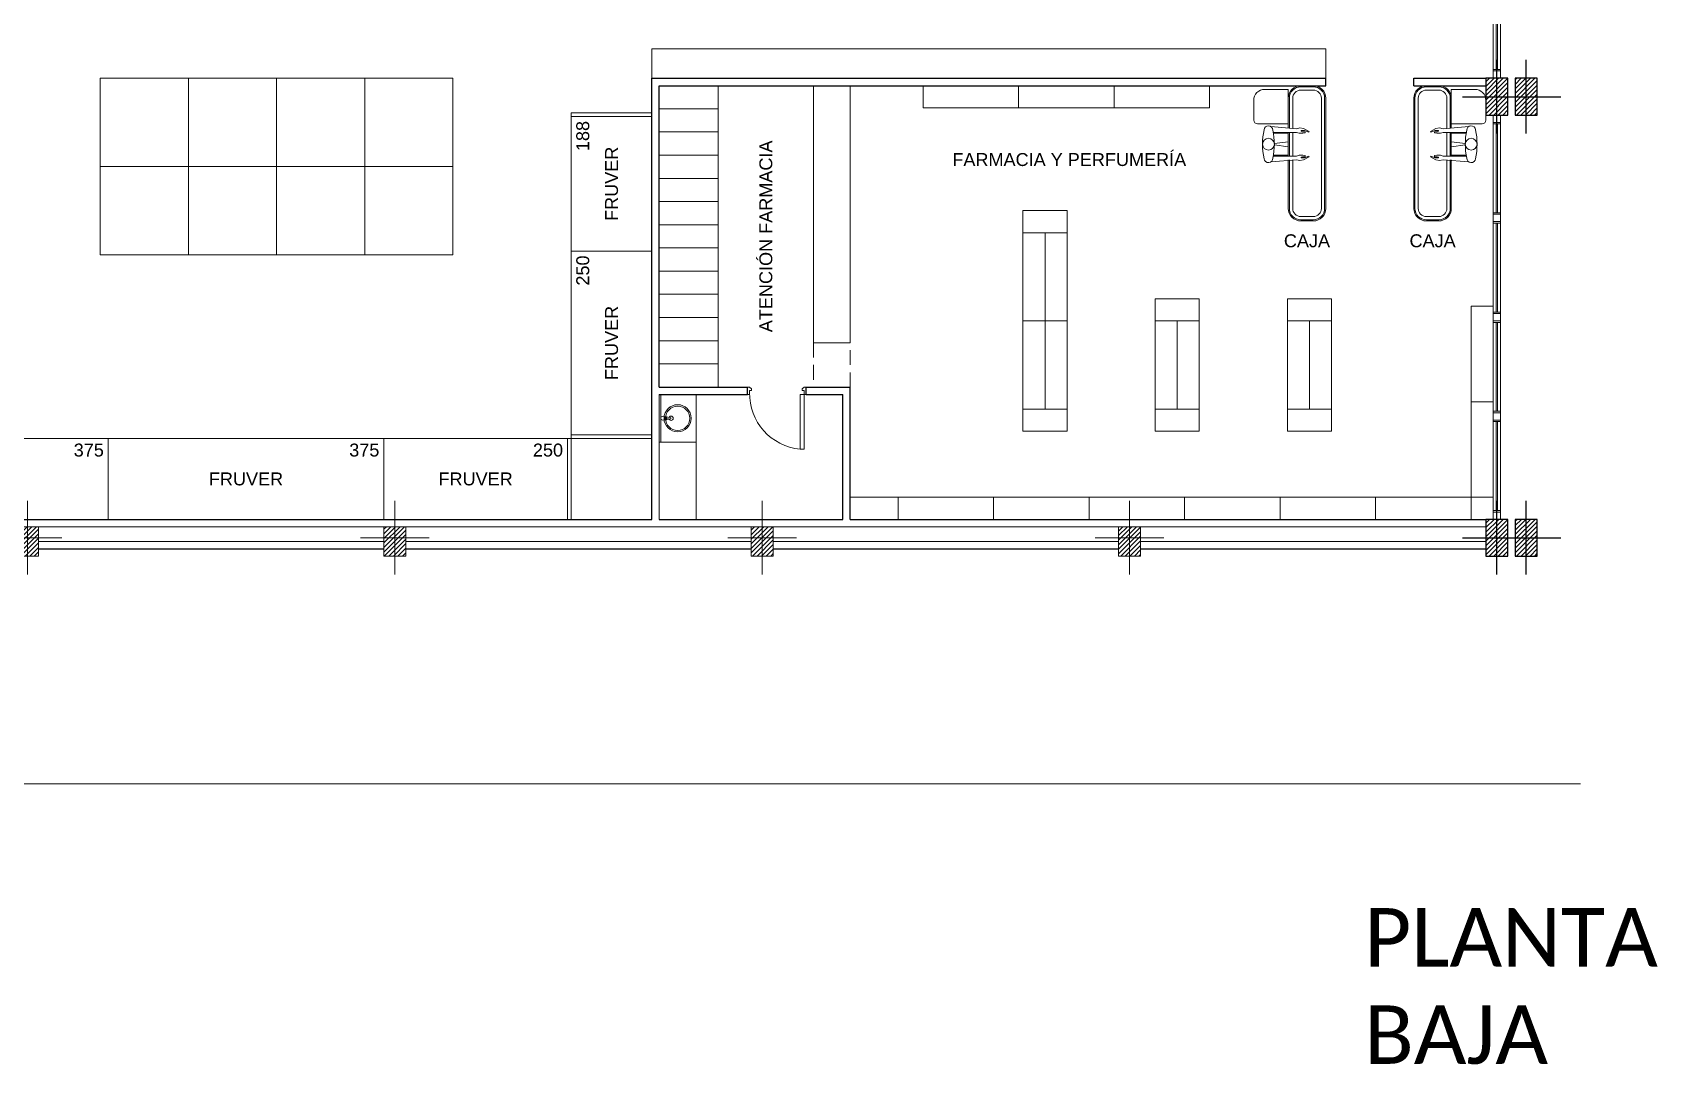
# Model space of a CAD drawing. Header units: millimetres. Extents: x 1653.8 to 1709.6, y 1641.2 to 1683.3.
# Drawn here: x 1685.84 to 1707.96, y 1641.21 to 1655.25 of the extents above; entities that cross this region are included whole.
import ezdxf
from ezdxf.enums import TextEntityAlignment as Align

# ---------------------------------------------------------------- set-up
doc = ezdxf.new("R2010")
doc.units = ezdxf.units.MM
doc.linetypes.add('HIDDEN', pattern=[0.375, 0.25, -0.125])
for name, color, linetype, lineweight in [('03 MEDIO', 132, 'Continuous', 18), ('ACHURADO', 251, 'Continuous', 13), ('AR_MOBILIARIO', 1, 'Continuous', 0), ('AR_PAREDES', 4, 'Continuous', 25), ('AR_PIEZAS SANITARIAS', 1, 'Continuous', 0), ('AR_PUERTAS', 2, 'Continuous', 13), ('AR_TEXTOS', 2, 'Continuous', 0), ('AR_VENTANAS', 3, 'Continuous', 13), ('TEXTO', 1, 'Continuous', 20)]:
    doc.layers.add(name, color=color, linetype=linetype, lineweight=lineweight)
doc.layers.add('CHECKOUT', color=7, linetype='Continuous')
doc.styles.add('ARIAL', font='arial.ttf')

# ---------------------------------------------------------------- blocks, each defined once
blk = doc.blocks.new('JKNGLDKFB')
h = blk.add_hatch()
h.set_pattern_fill('ANSI31', color=8, scale=0.35, angle=-180)
h.set_pattern_definition([(225, (-128.949426, 159.928103), (0.030935922, -0.030935922), [])])
h.paths.add_polyline_path([(0.15, -0.25), (0.15, 0.25), (-0.15, 0.25), (-0.15, -0.25)])
at = {"color": 2}
for p, q in [((0, -0.5), (0, 0.5)), ((-0.469, 0), (0.469, 0))]:
    blk.add_line(p, q, dxfattribs=at)
at = {"color": 6}
blk.add_lwpolyline([(-0.15, -0.25), (0.15, -0.25), (0.15, 0.25), (-0.15, 0.25)], close=True, dxfattribs=at)
blk = doc.blocks.new('OIIOIJ')
h = blk.add_hatch()
h.set_pattern_fill('ANSI31', color=8, scale=0.35, angle=-180)
h.set_pattern_definition([(225, (-128.949427, 159.928103), (0.030935922, -0.030935922), [])])
h.paths.add_polyline_path([(0.15, -0.15), (0.15, 0.25), (-0.15, 0.25), (-0.15, -0.15)])
at = {"color": 2}
for p, q in [((0, -0.5), (0, 0.5)), ((-0.469, 0), (0.469, 0))]:
    blk.add_line(p, q, dxfattribs=at)
at = {"color": 6}
blk.add_lwpolyline([(0.15, -0.15), (0.15, 0.25), (-0.15, 0.25), (-0.15, -0.15)], close=True, dxfattribs=at)
blk = doc.blocks.new('CAJERO')
at = {"layer": 'AR_MOBILIARIO'}
for points in [[(131778, 10769), (131428, 10739), (131381, 10750), (131331, 10743), (131258, 10700), (131262, 10691), (131319, 10715), (131364, 10715), (131364, 10707), (131345, 10699), (131311, 10699), (131311, 10684), (131341, 10678), (131391, 10678), (131428, 10689), (131744, 10689)], [(131544, 10679), (131742, 10679)], [(131730, 10539), (131544, 10562)], [(131730, 10519), (131544, 10495)], [(131778, 10288), (131428, 10318), (131381, 10307), (131331, 10314), (131258, 10357), (131262, 10367), (131319, 10342), (131364, 10342), (131364, 10351), (131345, 10358), (131311, 10358), (131311, 10373), (131341, 10379), (131391, 10379), (131428, 10368), (131744, 10368)], [(131544, 10379), (131742, 10379)]]:
    blk.add_lwpolyline(points, dxfattribs=at)
blk.add_lwpolyline([(131870, 10725, 0.949684), (131750, 10719, 0.105263), (131750, 10339, 0.949684), (131870, 10332, 0.103574)], format="xyb", close=True, dxfattribs=at)
blk.add_circle((131810, 10529), 80, dxfattribs=at)
blk = doc.blocks.new('IMPESTR180')
at = {"layer": 'AR_MOBILIARIO'}
for points in [[(94911, -23998), (94911, -23592, 0.414214), (94741, -23422), (94571, -23422, 0.414214), (94401, -23592), (94401, -24432)], [(94896, -23999), (94896, -23592, 0.414214), (94741, -23437), (94571, -23437, 0.414214), (94416, -23592), (94416, -24432)], [(94851, -24003), (94851, -23592, 0.414214), (94741, -23482), (94571, -23482, 0.414214), (94461, -23592), (94461, -24432)], [(94401, -24432), (94401, -25092, 0.414214), (94571, -25262), (94741, -25262, 0.414214), (94911, -25092), (94911, -24432)], [(94416, -24432), (94416, -25092, 0.414214), (94571, -25247), (94741, -25247, 0.414214), (94896, -25092), (94896, -24432)], [(94461, -24432), (94461, -25092, 0.414214), (94571, -25202), (94741, -25202, 0.414214), (94851, -25092), (94851, -24432)]]:
    blk.add_lwpolyline(points, format="xyb", dxfattribs=at)
blk.add_lwpolyline([(94911, -23942), (95331, -23942, 0.414214), (95381, -23892), (95381, -23622, 0.414214), (95231, -23472), (94911, -23472)], format="xyb", close=True, dxfattribs=at)
for points in [[(94851, -24379), (94851, -24058)], [(94896, -24379), (94896, -24058)], [(94911, -24379), (94911, -24058)]]:
    blk.add_lwpolyline(points, dxfattribs=at)
blk.add_blockref('CAJERO', (-36629, -34747), dxfattribs=at)

msp = doc.modelspace()

# ---------------------------------------------------------------- linework, layer by layer
at = {"layer": '03 MEDIO'}
for points in [[(1705.722, 1654.625), (1705.722, 1660.125)], [(1705.822, 1654.625), (1705.822, 1660.125)], [(1705.722, 1648.625), (1705.722, 1654.125)], [(1705.822, 1648.625), (1705.822, 1654.125)]]:
    msp.add_lwpolyline(points, dxfattribs=at)
at = {"layer": 'ACHURADO'}
msp.add_lwpolyline([(1659.985, 1645.025), (1706.908, 1645.025)], dxfattribs=at)
at = {"layer": 'AR_MOBILIARIO'}
for points in [[(1694.272, 1654.105), (1694.272, 1654.155), (1693.172, 1654.155), (1693.172, 1654.105)], [(1693.172, 1652.275), (1693.172, 1654.105), (1694.272, 1654.105), (1694.272, 1652.275)], [(1693.172, 1649.775), (1693.172, 1652.275), (1694.272, 1652.275), (1694.272, 1649.775)], [(1683.122, 1649.725), (1686.872, 1649.725), (1686.872, 1648.625), (1683.122, 1648.625)], [(1686.872, 1649.725), (1690.622, 1649.725), (1690.622, 1648.625), (1686.872, 1648.625)], [(1690.622, 1649.725), (1693.122, 1649.725), (1693.122, 1648.625), (1690.622, 1648.625)], [(1693.172, 1648.625), (1693.122, 1648.625), (1693.122, 1649.725), (1693.172, 1649.725)], [(1694.272, 1649.775), (1694.272, 1649.725), (1693.172, 1649.725), (1693.172, 1649.775)]]:
    msp.add_lwpolyline(points, close=True, dxfattribs=at)
at = {"layer": 'AR_PAREDES'}
for p, q in [((1694.272, 1648.625), (1694.272, 1654.625)), ((1694.272, 1654.625), (1703.442, 1654.625)), ((1694.372, 1654.525), (1703.442, 1654.525)), ((1694.372, 1650.425), (1694.372, 1654.525)), ((1695.572, 1650.325), (1695.572, 1650.425)), ((1696.372, 1650.325), (1696.372, 1650.425)), ((1696.972, 1648.625), (1696.972, 1650.425)), ((1696.872, 1648.625), (1696.872, 1650.325))]:
    msp.add_line(p, q, dxfattribs=at)
for points in [[(1703.442, 1654.525), (1703.442, 1654.625)], [(1704.642, 1654.525), (1704.642, 1654.625)], [(1704.642, 1654.625), (1705.622, 1654.625)], [(1704.642, 1654.525), (1705.622, 1654.525)], [(1694.372, 1650.425), (1695.572, 1650.425)], [(1696.372, 1650.425), (1696.972, 1650.425)], [(1694.372, 1650.325), (1695.572, 1650.325)], [(1696.372, 1650.325), (1696.872, 1650.325)], [(1675.922, 1648.625), (1694.272, 1648.625)], [(1694.372, 1648.625), (1696.872, 1648.625)], [(1696.972, 1648.625), (1705.622, 1648.625)], [(1685.922, 1648.225), (1690.622, 1648.225)], [(1690.922, 1648.225), (1695.622, 1648.225)], [(1695.922, 1648.225), (1700.622, 1648.225)], [(1700.922, 1648.225), (1705.622, 1648.225)]]:
    msp.add_lwpolyline(points, dxfattribs=at)
at = {"layer": 'AR_PIEZAS SANITARIAS'}
for p, q in [((1695.172, 1650.425), (1695.172, 1654.525)), ((1695.172, 1654.21), (1694.372, 1654.21)), ((1695.172, 1653.895), (1694.372, 1653.895)), ((1695.172, 1653.579), (1694.372, 1653.579)), ((1695.172, 1653.264), (1694.372, 1653.264)), ((1695.172, 1652.949), (1694.372, 1652.949)), ((1695.172, 1652.633), (1694.372, 1652.633)), ((1695.172, 1652.318), (1694.372, 1652.318)), ((1695.172, 1652.002), (1694.372, 1652.002)), ((1695.172, 1651.687), (1694.372, 1651.687)), ((1695.172, 1651.372), (1694.372, 1651.372)), ((1695.172, 1651.056), (1694.372, 1651.056)), ((1695.172, 1650.741), (1694.372, 1650.741)), ((1694.372, 1650.325), (1694.372, 1649.675)), ((1694.872, 1650.325), (1694.372, 1650.325)), ((1694.392, 1650.325), (1694.392, 1649.675)), ((1694.872, 1650.325), (1694.872, 1649.675)), ((1694.417, 1650.025), (1694.459, 1650.021)), ((1694.459, 1649.979), (1694.417, 1649.975)), ((1694.457, 1650.014), (1694.442, 1650.014)), ((1694.442, 1650.014), (1694.442, 1649.987)), ((1694.442, 1649.987), (1694.457, 1649.987)), ((1694.469, 1650.018), (1694.522, 1650.012)), ((1694.522, 1649.989), (1694.469, 1649.983)), ((1694.872, 1649.675), (1694.372, 1649.675))]:
    msp.add_line(p, q, dxfattribs=at)
for points in [[(1694.272, 1655.025), (1703.442, 1655.025), (1703.442, 1654.625), (1694.272, 1654.625)], [(1687.962, 1654.625), (1686.762, 1654.625), (1686.762, 1653.425), (1687.962, 1653.425)], [(1689.162, 1654.625), (1687.962, 1654.625), (1687.962, 1653.425), (1689.162, 1653.425)], [(1690.362, 1654.625), (1689.162, 1654.625), (1689.162, 1653.425), (1690.362, 1653.425)], [(1691.562, 1654.625), (1690.362, 1654.625), (1690.362, 1653.425), (1691.562, 1653.425)], [(1696.972, 1654.525), (1696.472, 1654.525), (1696.472, 1651.025), (1696.972, 1651.025)], [(1697.962, 1654.525), (1699.262, 1654.525), (1699.262, 1654.225), (1697.962, 1654.225)], [(1700.562, 1654.525), (1699.262, 1654.525), (1699.262, 1654.225), (1700.562, 1654.225)], [(1700.562, 1654.525), (1701.862, 1654.525), (1701.862, 1654.225), (1700.562, 1654.225)], [(1687.962, 1653.425), (1686.762, 1653.425), (1686.762, 1652.225), (1687.962, 1652.225)], [(1689.162, 1653.425), (1687.962, 1653.425), (1687.962, 1652.225), (1689.162, 1652.225)], [(1690.362, 1653.425), (1689.162, 1653.425), (1689.162, 1652.225), (1690.362, 1652.225)], [(1691.562, 1653.425), (1690.362, 1653.425), (1690.362, 1652.225), (1691.562, 1652.225)], [(1699.322, 1652.825), (1699.922, 1652.825), (1699.922, 1652.525), (1699.322, 1652.525)], [(1699.322, 1652.525), (1699.322, 1651.325), (1699.622, 1651.325), (1699.622, 1652.525)], [(1699.922, 1652.525), (1699.922, 1651.325), (1699.622, 1651.325), (1699.622, 1652.525)], [(1701.122, 1651.625), (1701.722, 1651.625), (1701.722, 1651.325), (1701.122, 1651.325)], [(1702.922, 1651.625), (1703.522, 1651.625), (1703.522, 1651.325), (1702.922, 1651.325)], [(1705.422, 1651.525), (1705.422, 1650.225), (1705.722, 1650.225), (1705.722, 1651.525)], [(1699.322, 1650.125), (1699.322, 1651.325), (1699.622, 1651.325), (1699.622, 1650.125)], [(1699.922, 1650.125), (1699.922, 1651.325), (1699.622, 1651.325), (1699.622, 1650.125)], [(1701.122, 1650.125), (1701.122, 1651.325), (1701.422, 1651.325), (1701.422, 1650.125)], [(1701.722, 1650.125), (1701.722, 1651.325), (1701.422, 1651.325), (1701.422, 1650.125)], [(1702.922, 1650.125), (1702.922, 1651.325), (1703.222, 1651.325), (1703.222, 1650.125)], [(1703.522, 1650.125), (1703.522, 1651.325), (1703.222, 1651.325), (1703.222, 1650.125)], [(1705.422, 1648.925), (1705.422, 1650.225), (1705.722, 1650.225), (1705.722, 1648.925)], [(1699.322, 1649.825), (1699.922, 1649.825), (1699.922, 1650.125), (1699.322, 1650.125)], [(1701.122, 1649.825), (1701.722, 1649.825), (1701.722, 1650.125), (1701.122, 1650.125)], [(1702.922, 1649.825), (1703.522, 1649.825), (1703.522, 1650.125), (1702.922, 1650.125)], [(1694.872, 1649.675), (1694.372, 1649.675), (1694.372, 1648.625), (1694.872, 1648.625)], [(1696.972, 1648.625), (1697.622, 1648.625), (1697.622, 1648.925), (1696.972, 1648.925)], [(1697.622, 1648.625), (1698.922, 1648.625), (1698.922, 1648.925), (1697.622, 1648.925)], [(1700.222, 1648.625), (1698.922, 1648.625), (1698.922, 1648.925), (1700.222, 1648.925)], [(1700.222, 1648.625), (1701.522, 1648.625), (1701.522, 1648.925), (1700.222, 1648.925)], [(1702.822, 1648.625), (1701.522, 1648.625), (1701.522, 1648.925), (1702.822, 1648.925)], [(1702.822, 1648.625), (1704.122, 1648.625), (1704.122, 1648.925), (1702.822, 1648.925)], [(1705.422, 1648.625), (1704.122, 1648.625), (1704.122, 1648.925), (1705.422, 1648.925)]]:
    msp.add_lwpolyline(points, close=True, dxfattribs=at)
at = {"layer": 'AR_PIEZAS SANITARIAS', "linetype": 'HIDDEN', "ltscale": 0.8}
msp.add_lwpolyline([(1696.472, 1651.025), (1696.472, 1650.425), (1696.972, 1650.425), (1696.972, 1651.025), (1696.472, 1651.025)], dxfattribs=at)
at = {"layer": 'AR_PIEZAS SANITARIAS', "extrusion": (0, 0, -1)}
for centre, major_axis, start_param, end_param in [((1694.622, 1650), (-0.131, -0.131), 5.497787, 11.780972), ((1694.622, 1650), (-0.117, -0.117), 5.497787, 11.780972), ((1694.417, 1650), (-0.0177, 0.0177), 3.926991, 7.068583), ((1694.457, 1650), (-0.00962, -0.00962), 2.356194, 5.497787), ((1694.457, 1650), (-0.0149, -0.0149), 2.446421, 2.928157), ((1694.457, 1650), (-0.0149, -0.0149), 4.925825, 5.40756), ((1694.457, 1650), (-0.0149, -0.0149), 2.928157, 4.925825), ((1694.532, 1650), (-0.0212, -0.0212), 5.497787, 11.780972), ((1694.52, 1650), (-0.00791, -0.00791), 2.480792, 5.373189)]:
    msp.add_ellipse(centre, major_axis=major_axis, ratio=1, start_param=start_param, end_param=end_param, dxfattribs=at)
at = {"layer": 'AR_PUERTAS'}
for points in [[(1695.572, 1650.425), (1695.572, 1650.325), (1695.6, 1650.325), (1695.6, 1650.38), (1695.627, 1650.38), (1695.627, 1650.402), (1695.6, 1650.425)], [(1696.372, 1650.425), (1696.372, 1650.325), (1696.345, 1650.325), (1696.345, 1650.38), (1696.317, 1650.38), (1696.317, 1650.402), (1696.345, 1650.425)], [(1696.29, 1649.58), (1696.345, 1649.58), (1696.345, 1650.325), (1696.29, 1650.325)]]:
    msp.add_lwpolyline(points, close=True, dxfattribs=at)
msp.add_lwpolyline([(1696.345, 1650.425), (1696.372, 1650.425)], dxfattribs=at)
msp.add_arc((1696.362, 1650.339), 0.762, 178.9663, 264.5764, dxfattribs=at)
at = {"layer": 'AR_VENTANAS'}
for points in [[(1705.762, 1654.745), (1705.762, 1655.955)], [(1705.782, 1654.745), (1705.782, 1655.955)], [(1705.722, 1654.745), (1705.822, 1654.745)], [(1705.722, 1654.725), (1705.822, 1654.725)], [(1705.722, 1654.025), (1705.822, 1654.025)], [(1705.722, 1654.005), (1705.822, 1654.005)], [(1705.762, 1652.795), (1705.762, 1654.005)], [(1705.782, 1652.795), (1705.782, 1654.005)], [(1705.722, 1652.795), (1705.822, 1652.795)], [(1705.722, 1652.775), (1705.822, 1652.775)], [(1705.722, 1652.675), (1705.822, 1652.675)], [(1705.722, 1652.655), (1705.822, 1652.655)], [(1705.762, 1651.445), (1705.762, 1652.655)], [(1705.782, 1651.445), (1705.782, 1652.655)], [(1705.722, 1651.445), (1705.822, 1651.445)], [(1705.722, 1651.425), (1705.822, 1651.425)], [(1705.722, 1651.325), (1705.822, 1651.325)], [(1705.722, 1651.305), (1705.822, 1651.305)], [(1705.762, 1650.095), (1705.762, 1651.305)], [(1705.782, 1650.095), (1705.782, 1651.305)], [(1705.722, 1650.095), (1705.822, 1650.095)], [(1705.722, 1650.075), (1705.822, 1650.075)], [(1705.722, 1649.975), (1705.822, 1649.975)], [(1705.722, 1649.955), (1705.822, 1649.955)], [(1705.762, 1648.745), (1705.762, 1649.955)], [(1705.782, 1648.745), (1705.782, 1649.955)], [(1705.722, 1648.745), (1705.822, 1648.745)], [(1705.722, 1648.725), (1705.822, 1648.725)]]:
    msp.add_lwpolyline(points, dxfattribs=at)
at = {"layer": 'TEXTO'}
for points in [[(1685.922, 1648.525), (1690.622, 1648.525)], [(1690.922, 1648.525), (1695.622, 1648.525)], [(1695.922, 1648.525), (1700.622, 1648.525)], [(1700.922, 1648.525), (1705.622, 1648.525)], [(1685.922, 1648.325), (1690.622, 1648.325)], [(1690.922, 1648.325), (1695.622, 1648.325)], [(1695.922, 1648.325), (1700.622, 1648.325)], [(1700.922, 1648.325), (1705.622, 1648.325)]]:
    msp.add_lwpolyline(points, dxfattribs=at)

# ---------------------------------------------------------------- block references
for p in [(1705.772, 1654.375), (1706.172, 1654.375), (1705.772, 1648.375), (1706.172, 1648.375)]:
    msp.add_blockref('JKNGLDKFB', p)
at = {"layer": 'AR_VENTANAS', "rotation": 180}
for p in [(1685.772, 1648.375), (1690.772, 1648.375), (1695.772, 1648.375), (1700.772, 1648.375)]:
    msp.add_blockref('OIIOIJ', p, dxfattribs=at)
at = {"layer": 'CHECKOUT', "yscale": 0.001, "zscale": 0.001}
for p, xscale in [((1797.844, 1677.947), -0.001), ((1610.241, 1677.947), 0.001)]:
    msp.add_blockref('IMPESTR180', p, dxfattribs=dict(at, xscale=xscale))

# ---------------------------------------------------------------- texts
at = {"layer": 'AR_TEXTOS', "style": 'ARIAL'}
for s, rotation, p in [('188', 90, (1693.242, 1654.045)), ('250', 90, (1693.242, 1652.215)), ('375', 360, (1686.812, 1649.656)), ('375', 360, (1690.562, 1649.656)), ('250', 360, (1693.062, 1649.656))]:
    msp.add_text(s, height=0.176, rotation=rotation, dxfattribs=at).set_placement(p, align=Align.TOP_RIGHT)
for s, height, rotation, p in [('ATENCIÓN FARMACIA', 0.17598, 90, (1695.822, 1652.475)), ('FRUVER', 0.176, 90, (1693.722, 1653.19)), ('FARMACIA Y PERFUMERÍA', 0.17598, 360, (1699.952, 1653.52)), ('CAJA', 0.176, 360, (1703.187, 1652.415)), ('CAJA', 0.176, 360, (1704.897, 1652.415)), ('FRUVER', 0.176, 90, (1693.722, 1651.025)), ('FRUVER', 0.176, 360, (1688.747, 1649.175)), ('FRUVER', 0.176, 360, (1691.872, 1649.175))]:
    msp.add_text(s, height=height, rotation=rotation, dxfattribs=at).set_placement(p, align=Align.MIDDLE_CENTER)
at = {"layer": 'AR_TEXTOS'}
note = msp.add_mtext_dynamic_manual_height_columns('{\\fCalibri|b0|i0|c0|p34;PLANTA }', width=4.80141, gutter_width=0, heights=[0.18, 0], dxfattribs=dict(at, insert=(1699.166, 1643.336), char_height=0.79428, attachment_point=1, style='ARIAL'))
for column, words in zip(note.columns.linked_columns, ['{\\fCalibri|b0|i0|c0|p34;BAJA}']):
    column.text = words

doc.saveas('drawing.dxf')
